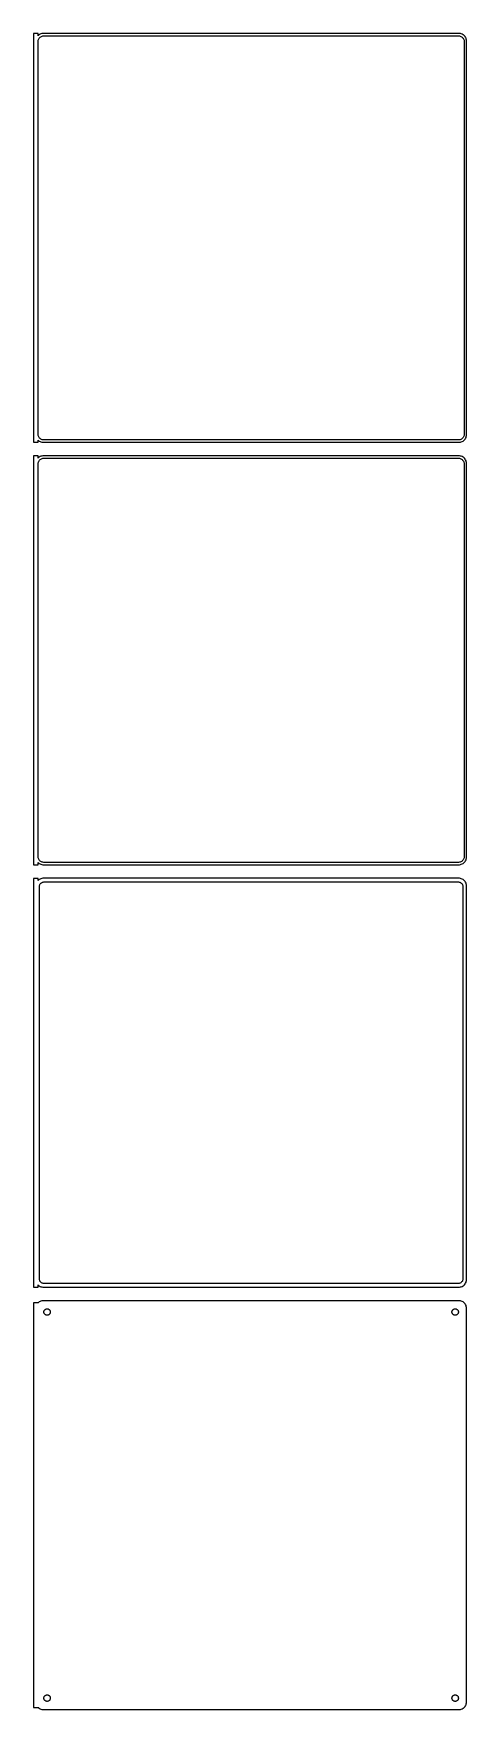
# Model space of a CAD drawing. Header units: metres. Extents: x -144 to 142, y 981 to 2088.
import ezdxf

# ---------------------------------------------------------------- set-up
doc = ezdxf.new("R2010")
doc.units = ezdxf.units.M

msp = doc.modelspace()

# ---------------------------------------------------------------- linework, layer by layer
for p, q in [((-141, 2087.99), (-144, 2087.99)), ((-144, 2087.99), (-144, 1818.01)), ((-141, 2086.56), (-141, 2087.99)), ((-140.687, 2086.85), (-141, 2086.56)), ((-141, 2082.5), (-140.968, 2083)), ((-141, 1823.5), (-141, 2082.5)), ((-140.968, 2083), (-140.874, 2083.49)), ((-140.874, 2083.49), (-140.719, 2083.97)), ((-140.719, 2083.97), (-140.505, 2084.43)), ((-140.179, 2087.22), (-140.687, 2086.85)), ((-140.505, 2084.43), (-140.236, 2084.85)), ((-140.236, 2084.85), (-139.916, 2085.24)), ((-139.629, 2087.52), (-140.179, 2087.22)), ((-139.916, 2085.24), (-139.55, 2085.58)), ((-139.045, 2087.76), (-139.629, 2087.52)), ((-139.55, 2085.58), (-139.143, 2085.88)), ((-139.143, 2085.88), (-138.703, 2086.12)), ((-138.437, 2087.91), (-139.045, 2087.76)), ((-138.703, 2086.12), (-138.236, 2086.3)), ((-137.814, 2087.99), (-138.437, 2087.91)), ((-138.236, 2086.3), (-137.75, 2086.43)), ((137.814, 2087.99), (-137.814, 2087.99)), ((-137.75, 2086.43), (-137.251, 2086.49)), ((-137.251, 2086.49), (137.251, 2086.49)), ((137.251, 2086.49), (137.75, 2086.43)), ((137.75, 2086.43), (138.236, 2086.3)), ((138.437, 2087.91), (137.814, 2087.99)), ((138.236, 2086.3), (138.703, 2086.12)), ((139.045, 2087.76), (138.437, 2087.91)), ((138.703, 2086.12), (139.143, 2085.88)), ((139.629, 2087.52), (139.045, 2087.76)), ((139.143, 2085.88), (139.55, 2085.58)), ((139.55, 2085.58), (139.916, 2085.24)), ((140.179, 2087.22), (139.629, 2087.52)), ((139.916, 2085.24), (140.236, 2084.85)), ((140.687, 2086.85), (140.179, 2087.22)), ((140.236, 2084.85), (140.505, 2084.43)), ((140.505, 2084.43), (140.719, 2083.97)), ((141.145, 2086.42), (140.687, 2086.85)), ((140.719, 2083.97), (140.874, 2083.49)), ((140.874, 2083.49), (140.968, 2083)), ((140.968, 2083), (141, 2082.5)), ((141, 2082.5), (141, 1823.5)), ((141.545, 2085.94), (141.145, 2086.42)), ((141.882, 2085.41), (141.545, 2085.94)), ((142.149, 2084.84), (141.882, 2085.41)), ((142.343, 2084.24), (142.149, 2084.84)), ((142.461, 2083.63), (142.343, 2084.24)), ((142.5, 2083), (142.461, 2083.63)), ((142.5, 1823), (142.5, 2083)), ((-144, 1818.01), (-141, 1818.01)), ((-140.968, 1823), (-141, 1823.5)), ((-141, 1819.44), (-140.687, 1819.15)), ((-141, 1818.01), (-141, 1819.44)), ((-140.874, 1822.51), (-140.968, 1823)), ((-140.719, 1822.03), (-140.874, 1822.51)), ((-140.505, 1821.57), (-140.719, 1822.03)), ((-140.687, 1819.15), (-140.179, 1818.78)), ((-140.236, 1821.15), (-140.505, 1821.57)), ((-139.916, 1820.76), (-140.236, 1821.15)), ((-140.179, 1818.78), (-139.629, 1818.48)), ((-139.55, 1820.42), (-139.916, 1820.76)), ((-139.629, 1818.48), (-139.045, 1818.24)), ((-139.143, 1820.12), (-139.55, 1820.42)), ((-138.703, 1819.88), (-139.143, 1820.12)), ((-139.045, 1818.24), (-138.437, 1818.09)), ((-138.236, 1819.7), (-138.703, 1819.88)), ((-138.437, 1818.09), (-137.814, 1818.01)), ((-137.75, 1819.57), (-138.236, 1819.7)), ((-137.814, 1818.01), (137.814, 1818.01)), ((-137.251, 1819.51), (-137.75, 1819.57)), ((137.251, 1819.51), (-137.251, 1819.51)), ((137.75, 1819.57), (137.251, 1819.51)), ((138.236, 1819.7), (137.75, 1819.57)), ((137.814, 1818.01), (138.437, 1818.09)), ((138.703, 1819.88), (138.236, 1819.7)), ((138.437, 1818.09), (139.045, 1818.24)), ((139.143, 1820.12), (138.703, 1819.88)), ((139.045, 1818.24), (139.629, 1818.48)), ((139.55, 1820.42), (139.143, 1820.12)), ((139.916, 1820.76), (139.55, 1820.42)), ((139.629, 1818.48), (140.179, 1818.78)), ((140.236, 1821.15), (139.916, 1820.76)), ((140.179, 1818.78), (140.687, 1819.15)), ((140.505, 1821.57), (140.236, 1821.15)), ((140.719, 1822.03), (140.505, 1821.57)), ((140.687, 1819.15), (141.145, 1819.58)), ((140.874, 1822.51), (140.719, 1822.03)), ((140.968, 1823), (140.874, 1822.51)), ((141, 1823.5), (140.968, 1823)), ((141.145, 1819.58), (141.545, 1820.06)), ((141.545, 1820.06), (141.882, 1820.59)), ((141.882, 1820.59), (142.149, 1821.16)), ((142.149, 1821.16), (142.343, 1821.76)), ((142.343, 1821.76), (142.461, 1822.37)), ((142.461, 1822.37), (142.5, 1823)), ((-141, 1808.99), (-144, 1808.99)), ((-144, 1808.99), (-144, 1539.01)), ((-141, 1807.56), (-141, 1808.99)), ((-140.687, 1807.85), (-141, 1807.56)), ((-140.968, 1804), (-140.874, 1804.49)), ((-140.874, 1804.49), (-140.719, 1804.97)), ((-140.719, 1804.97), (-140.505, 1805.43)), ((-140.179, 1808.22), (-140.687, 1807.85)), ((-140.505, 1805.43), (-140.236, 1805.85)), ((-140.236, 1805.85), (-139.916, 1806.24)), ((-139.629, 1808.52), (-140.179, 1808.22)), ((-139.916, 1806.24), (-139.55, 1806.58)), ((-139.045, 1808.76), (-139.629, 1808.52)), ((-139.55, 1806.58), (-139.143, 1806.88)), ((-139.143, 1806.88), (-138.703, 1807.12)), ((-138.437, 1808.91), (-139.045, 1808.76)), ((-138.703, 1807.12), (-138.236, 1807.3)), ((-137.814, 1808.99), (-138.437, 1808.91)), ((-138.236, 1807.3), (-137.75, 1807.43)), ((137.814, 1808.99), (-137.814, 1808.99)), ((-137.75, 1807.43), (-137.251, 1807.49)), ((-137.251, 1807.49), (137.251, 1807.49)), ((137.251, 1807.49), (137.75, 1807.43)), ((137.75, 1807.43), (138.236, 1807.3)), ((138.437, 1808.91), (137.814, 1808.99)), ((138.236, 1807.3), (138.703, 1807.12)), ((139.045, 1808.76), (138.437, 1808.91)), ((138.703, 1807.12), (139.143, 1806.88)), ((139.629, 1808.52), (139.045, 1808.76)), ((139.143, 1806.88), (139.55, 1806.58)), ((139.55, 1806.58), (139.916, 1806.24)), ((140.179, 1808.22), (139.629, 1808.52)), ((139.916, 1806.24), (140.236, 1805.85)), ((140.687, 1807.85), (140.179, 1808.22)), ((140.236, 1805.85), (140.505, 1805.43)), ((140.505, 1805.43), (140.719, 1804.97)), ((141.145, 1807.42), (140.687, 1807.85)), ((140.719, 1804.97), (140.874, 1804.49)), ((140.874, 1804.49), (140.968, 1804)), ((141.545, 1806.94), (141.145, 1807.42)), ((141.882, 1806.41), (141.545, 1806.94)), ((142.149, 1805.84), (141.882, 1806.41)), ((142.343, 1805.24), (142.149, 1805.84)), ((142.461, 1804.63), (142.343, 1805.24)), ((142.5, 1804), (142.461, 1804.63)), ((-141, 1803.5), (-140.968, 1804)), ((-141, 1544.5), (-141, 1803.5)), ((140.968, 1804), (141, 1803.5)), ((141, 1803.5), (141, 1544.5)), ((142.5, 1544), (142.5, 1804)), ((-144, 1539.01), (-141, 1539.01)), ((-140.968, 1544), (-141, 1544.5)), ((-141, 1540.44), (-140.687, 1540.15)), ((-141, 1539.01), (-141, 1540.44)), ((-140.874, 1543.51), (-140.968, 1544)), ((-140.719, 1543.03), (-140.874, 1543.51)), ((-140.505, 1542.57), (-140.719, 1543.03)), ((-140.687, 1540.15), (-140.179, 1539.78)), ((-140.236, 1542.15), (-140.505, 1542.57)), ((-139.916, 1541.76), (-140.236, 1542.15)), ((-140.179, 1539.78), (-139.629, 1539.48)), ((-139.55, 1541.42), (-139.916, 1541.76)), ((-139.629, 1539.48), (-139.045, 1539.24)), ((-139.143, 1541.12), (-139.55, 1541.42)), ((-138.703, 1540.88), (-139.143, 1541.12)), ((-139.045, 1539.24), (-138.437, 1539.09)), ((-138.236, 1540.7), (-138.703, 1540.88)), ((-138.437, 1539.09), (-137.814, 1539.01)), ((-137.75, 1540.57), (-138.236, 1540.7)), ((-137.814, 1539.01), (137.814, 1539.01)), ((-137.251, 1540.51), (-137.75, 1540.57)), ((137.251, 1540.51), (-137.251, 1540.51)), ((137.75, 1540.57), (137.251, 1540.51)), ((138.236, 1540.7), (137.75, 1540.57)), ((137.814, 1539.01), (138.437, 1539.09)), ((138.703, 1540.88), (138.236, 1540.7)), ((138.437, 1539.09), (139.045, 1539.24)), ((139.143, 1541.12), (138.703, 1540.88)), ((139.045, 1539.24), (139.629, 1539.48)), ((139.55, 1541.42), (139.143, 1541.12)), ((139.916, 1541.76), (139.55, 1541.42)), ((139.629, 1539.48), (140.179, 1539.78)), ((140.236, 1542.15), (139.916, 1541.76)), ((140.179, 1539.78), (140.687, 1540.15)), ((140.505, 1542.57), (140.236, 1542.15)), ((140.719, 1543.03), (140.505, 1542.57)), ((140.687, 1540.15), (141.145, 1540.58)), ((140.874, 1543.51), (140.719, 1543.03)), ((140.968, 1544), (140.874, 1543.51)), ((141, 1544.5), (140.968, 1544)), ((141.145, 1540.58), (141.545, 1541.06)), ((141.545, 1541.06), (141.882, 1541.59)), ((141.882, 1541.59), (142.149, 1542.16)), ((142.149, 1542.16), (142.343, 1542.76)), ((142.343, 1542.76), (142.461, 1543.37)), ((142.461, 1543.37), (142.5, 1544)), ((-141, 1529.98), (-144, 1529.98)), ((-144, 1529.98), (-144, 1260.02)), ((-141, 1528.56), (-141, 1529.98)), ((-140.687, 1528.85), (-141, 1528.56)), ((-140.179, 1529.22), (-140.687, 1528.85)), ((-139.629, 1529.52), (-140.179, 1529.22)), ((-139.045, 1529.76), (-139.629, 1529.52)), ((-138.437, 1529.91), (-139.045, 1529.76)), ((-137.814, 1529.99), (-138.437, 1529.91)), ((137.814, 1529.99), (-137.814, 1529.99)), ((138.437, 1529.91), (137.814, 1529.99)), ((139.045, 1529.76), (138.437, 1529.91)), ((139.629, 1529.52), (139.045, 1529.76)), ((140.179, 1529.22), (139.629, 1529.52)), ((140.687, 1528.85), (140.179, 1529.22)), ((141.145, 1528.42), (140.687, 1528.85)), ((141.545, 1527.94), (141.145, 1528.42)), ((141.882, 1527.41), (141.545, 1527.94)), ((-140.113, 1524.5), (-140.088, 1524.89)), ((-140.113, 1265.5), (-140.113, 1524.5)), ((-140.088, 1524.89), (-140.015, 1525.27)), ((-140.015, 1525.27), (-139.894, 1525.65)), ((-139.894, 1525.65), (-139.728, 1526)), ((-139.728, 1526), (-139.518, 1526.33)), ((-139.518, 1526.33), (-139.269, 1526.63)), ((-139.269, 1526.63), (-138.984, 1526.9)), ((-138.984, 1526.9), (-138.668, 1527.13)), ((-138.668, 1527.13), (-138.325, 1527.32)), ((-138.325, 1527.32), (-137.962, 1527.46)), ((-137.962, 1527.46), (-137.583, 1527.56)), ((-137.583, 1527.56), (-137.195, 1527.61)), ((-137.195, 1527.61), (137.195, 1527.61)), ((137.195, 1527.61), (137.583, 1527.56)), ((137.583, 1527.56), (137.962, 1527.46)), ((137.962, 1527.46), (138.325, 1527.32)), ((138.325, 1527.32), (138.668, 1527.13)), ((138.668, 1527.13), (138.984, 1526.9)), ((138.984, 1526.9), (139.269, 1526.63)), ((139.269, 1526.63), (139.518, 1526.33)), ((139.518, 1526.33), (139.728, 1526)), ((139.728, 1526), (139.894, 1525.65)), ((139.894, 1525.65), (140.015, 1525.27)), ((140.015, 1525.27), (140.088, 1524.89)), ((140.088, 1524.89), (140.113, 1524.5)), ((140.113, 1524.5), (140.113, 1265.5)), ((142.149, 1526.84), (141.882, 1527.41)), ((142.343, 1526.24), (142.149, 1526.84)), ((142.461, 1525.63), (142.343, 1526.24)), ((142.5, 1525), (142.461, 1525.63)), ((142.5, 1265), (142.5, 1525)), ((-140.088, 1265.11), (-140.113, 1265.5)), ((-140.015, 1264.73), (-140.088, 1265.11)), ((-139.894, 1264.35), (-140.015, 1264.73)), ((-139.728, 1264), (-139.894, 1264.35)), ((-139.518, 1263.67), (-139.728, 1264)), ((-139.269, 1263.37), (-139.518, 1263.67)), ((-138.984, 1263.1), (-139.269, 1263.37)), ((-138.668, 1262.87), (-138.984, 1263.1)), ((-138.325, 1262.68), (-138.668, 1262.87)), ((-137.962, 1262.54), (-138.325, 1262.68)), ((-137.583, 1262.44), (-137.962, 1262.54)), ((-137.195, 1262.39), (-137.583, 1262.44)), ((137.195, 1262.39), (-137.195, 1262.39)), ((137.583, 1262.44), (137.195, 1262.39)), ((137.962, 1262.54), (137.583, 1262.44)), ((138.325, 1262.68), (137.962, 1262.54)), ((138.668, 1262.87), (138.325, 1262.68)), ((138.984, 1263.1), (138.668, 1262.87)), ((139.269, 1263.37), (138.984, 1263.1)), ((139.518, 1263.67), (139.269, 1263.37)), ((139.728, 1264), (139.518, 1263.67)), ((139.894, 1264.35), (139.728, 1264)), ((140.015, 1264.73), (139.894, 1264.35)), ((140.088, 1265.11), (140.015, 1264.73)), ((140.113, 1265.5), (140.088, 1265.11)), ((141.145, 1261.58), (141.545, 1262.06)), ((141.545, 1262.06), (141.882, 1262.59)), ((141.882, 1262.59), (142.149, 1263.16)), ((142.149, 1263.16), (142.343, 1263.76)), ((142.343, 1263.76), (142.461, 1264.37)), ((142.461, 1264.37), (142.5, 1265)), ((-144, 1260.02), (-141, 1260.02)), ((-141, 1260.02), (-141, 1261.44)), ((-141, 1261.44), (-140.687, 1261.15)), ((-140.687, 1261.15), (-140.179, 1260.78)), ((-140.179, 1260.78), (-139.629, 1260.48)), ((-139.629, 1260.48), (-139.045, 1260.24)), ((-139.045, 1260.24), (-138.437, 1260.09)), ((-138.437, 1250.91), (-139.045, 1250.76)), ((-138.437, 1260.09), (-137.814, 1260.01)), ((-137.814, 1250.99), (-138.437, 1250.91)), ((-137.814, 1260.01), (137.814, 1260.01)), ((137.814, 1250.99), (-137.814, 1250.99)), ((137.814, 1260.01), (138.437, 1260.09)), ((138.437, 1250.91), (137.814, 1250.99)), ((138.437, 1260.09), (139.045, 1260.24)), ((139.045, 1250.76), (138.437, 1250.91)), ((139.045, 1260.24), (139.629, 1260.48)), ((139.629, 1260.48), (140.179, 1260.78)), ((140.179, 1260.78), (140.687, 1261.15)), ((140.687, 1261.15), (141.145, 1261.58)), ((-141, 1249.65), (-144, 1249.65)), ((-144, 1249.65), (-144, 982.347)), ((-140.687, 1249.85), (-141, 1249.56)), ((-141, 1249.56), (-141, 1249.65)), ((-140.179, 1250.22), (-140.687, 1249.85)), ((-139.629, 1250.52), (-140.179, 1250.22)), ((-139.045, 1250.76), (-139.629, 1250.52)), ((-137.135, 1243.5), (-137.118, 1243.77)), ((-137.118, 1243.23), (-137.135, 1243.5)), ((-137.118, 1243.77), (-137.068, 1244.03)), ((-137.068, 1242.97), (-137.118, 1243.23)), ((-137.068, 1244.03), (-136.985, 1244.29)), ((-136.985, 1242.71), (-137.068, 1242.97)), ((-136.985, 1244.29), (-136.871, 1244.53)), ((-136.871, 1242.47), (-136.985, 1242.71)), ((-136.871, 1244.53), (-136.727, 1244.76)), ((-136.727, 1242.24), (-136.871, 1242.47)), ((-136.727, 1244.76), (-136.557, 1244.96)), ((-136.557, 1242.04), (-136.727, 1242.24)), ((-136.557, 1244.96), (-136.361, 1245.15)), ((-136.361, 1241.85), (-136.557, 1242.04)), ((-136.361, 1245.15), (-136.144, 1245.3)), ((-136.144, 1241.7), (-136.361, 1241.85)), ((-136.144, 1245.3), (-135.909, 1245.43)), ((-135.909, 1241.57), (-136.144, 1241.7)), ((-135.909, 1245.43), (-135.66, 1245.53)), ((-135.66, 1241.47), (-135.909, 1241.57)), ((-135.66, 1245.53), (-135.4, 1245.6)), ((-135.4, 1241.4), (-135.66, 1241.47)), ((-135.4, 1245.6), (-135.134, 1245.63)), ((-135.134, 1241.37), (-135.4, 1241.4)), ((-135.134, 1245.63), (-134.866, 1245.63)), ((-134.866, 1241.37), (-135.134, 1241.37)), ((-134.866, 1245.63), (-134.6, 1245.6)), ((-134.6, 1241.4), (-134.866, 1241.37)), ((-134.6, 1245.6), (-134.34, 1245.53)), ((-134.34, 1241.47), (-134.6, 1241.4)), ((-134.34, 1245.53), (-134.091, 1245.43)), ((-134.091, 1241.57), (-134.34, 1241.47)), ((-134.091, 1245.43), (-133.856, 1245.3)), ((-133.856, 1241.7), (-134.091, 1241.57)), ((-133.856, 1245.3), (-133.639, 1245.15)), ((-133.639, 1241.85), (-133.856, 1241.7)), ((-133.639, 1245.15), (-133.443, 1244.96)), ((-133.443, 1242.04), (-133.639, 1241.85)), ((-133.443, 1244.96), (-133.273, 1244.76)), ((-133.273, 1242.24), (-133.443, 1242.04)), ((-133.273, 1244.76), (-133.129, 1244.53)), ((-133.129, 1242.47), (-133.273, 1242.24)), ((-133.129, 1244.53), (-133.015, 1244.29)), ((-133.015, 1242.71), (-133.129, 1242.47)), ((-133.015, 1244.29), (-132.932, 1244.03)), ((-132.932, 1242.97), (-133.015, 1242.71)), ((-132.932, 1244.03), (-132.882, 1243.77)), ((-132.882, 1243.23), (-132.932, 1242.97)), ((-132.882, 1243.77), (-132.865, 1243.5)), ((-132.865, 1243.5), (-132.882, 1243.23)), ((132.865, 1243.5), (132.882, 1243.77)), ((132.882, 1243.23), (132.865, 1243.5)), ((132.882, 1243.77), (132.932, 1244.03)), ((132.932, 1242.97), (132.882, 1243.23)), ((132.932, 1244.03), (133.015, 1244.29)), ((133.015, 1242.71), (132.932, 1242.97)), ((133.015, 1244.29), (133.129, 1244.53)), ((133.129, 1242.47), (133.015, 1242.71)), ((133.129, 1244.53), (133.273, 1244.76)), ((133.273, 1242.24), (133.129, 1242.47)), ((133.273, 1244.76), (133.443, 1244.96)), ((133.443, 1242.04), (133.273, 1242.24)), ((133.443, 1244.96), (133.639, 1245.15)), ((133.639, 1241.85), (133.443, 1242.04)), ((133.639, 1245.15), (133.856, 1245.3)), ((133.856, 1241.7), (133.639, 1241.85)), ((133.856, 1245.3), (134.091, 1245.43)), ((134.091, 1241.57), (133.856, 1241.7)), ((134.091, 1245.43), (134.34, 1245.53)), ((134.34, 1241.47), (134.091, 1241.57)), ((134.34, 1245.53), (134.6, 1245.6)), ((134.6, 1241.4), (134.34, 1241.47)), ((134.6, 1245.6), (134.866, 1245.63)), ((134.866, 1241.37), (134.6, 1241.4)), ((134.866, 1245.63), (135.134, 1245.63)), ((135.134, 1241.37), (134.866, 1241.37)), ((135.134, 1245.63), (135.4, 1245.6)), ((135.4, 1241.4), (135.134, 1241.37)), ((135.4, 1245.6), (135.66, 1245.53)), ((135.66, 1241.47), (135.4, 1241.4)), ((135.66, 1245.53), (135.909, 1245.43)), ((135.909, 1241.57), (135.66, 1241.47)), ((135.909, 1245.43), (136.144, 1245.3)), ((136.144, 1241.7), (135.909, 1241.57)), ((136.144, 1245.3), (136.361, 1245.15)), ((136.361, 1241.85), (136.144, 1241.7)), ((136.361, 1245.15), (136.557, 1244.96)), ((136.557, 1242.04), (136.361, 1241.85)), ((136.557, 1244.96), (136.727, 1244.76)), ((136.727, 1242.24), (136.557, 1242.04)), ((136.727, 1244.76), (136.871, 1244.53)), ((136.871, 1242.47), (136.727, 1242.24)), ((136.871, 1244.53), (136.985, 1244.29)), ((136.985, 1242.71), (136.871, 1242.47)), ((136.985, 1244.29), (137.068, 1244.03)), ((137.068, 1242.97), (136.985, 1242.71)), ((137.068, 1244.03), (137.118, 1243.77)), ((137.118, 1243.23), (137.068, 1242.97)), ((137.118, 1243.77), (137.135, 1243.5)), ((137.135, 1243.5), (137.118, 1243.23)), ((139.629, 1250.52), (139.045, 1250.76)), ((140.179, 1250.22), (139.629, 1250.52)), ((140.687, 1249.85), (140.179, 1250.22)), ((141.145, 1249.42), (140.687, 1249.85)), ((141.545, 1248.94), (141.145, 1249.42)), ((141.882, 1248.41), (141.545, 1248.94)), ((142.149, 1247.84), (141.882, 1248.41)), ((142.343, 1247.24), (142.149, 1247.84)), ((142.461, 1246.63), (142.343, 1247.24)), ((142.5, 1246), (142.461, 1246.63)), ((142.5, 986), (142.5, 1246)), ((-137.135, 988.5), (-137.118, 988.768)), ((-137.118, 988.232), (-137.135, 988.5)), ((-137.118, 988.768), (-137.068, 989.031)), ((-137.068, 987.969), (-137.118, 988.232)), ((-137.068, 989.031), (-136.985, 989.286)), ((-136.985, 987.714), (-137.068, 987.969)), ((-136.985, 989.286), (-136.871, 989.529)), ((-136.871, 987.471), (-136.985, 987.714)), ((-136.871, 989.529), (-136.727, 989.755)), ((-136.727, 987.245), (-136.871, 987.471)), ((-136.727, 989.755), (-136.557, 989.962)), ((-136.557, 987.038), (-136.727, 987.245)), ((-136.557, 989.962), (-136.361, 990.145)), ((-136.361, 986.855), (-136.557, 987.038)), ((-136.361, 990.145), (-136.144, 990.303)), ((-136.144, 986.697), (-136.361, 986.855)), ((-136.144, 990.303), (-135.909, 990.432)), ((-135.909, 986.568), (-136.144, 986.697)), ((-135.909, 990.432), (-135.66, 990.531)), ((-135.66, 986.469), (-135.909, 986.568)), ((-135.66, 990.531), (-135.4, 990.597)), ((-135.4, 986.403), (-135.66, 986.469)), ((-135.4, 990.597), (-135.134, 990.631)), ((-135.134, 986.369), (-135.4, 986.403)), ((-135.134, 990.631), (-134.866, 990.631)), ((-134.866, 986.369), (-135.134, 986.369)), ((-134.866, 990.631), (-134.6, 990.597)), ((-134.6, 986.403), (-134.866, 986.369)), ((-134.6, 990.597), (-134.34, 990.531)), ((-134.34, 986.469), (-134.6, 986.403)), ((-134.34, 990.531), (-134.091, 990.432)), ((-134.091, 986.568), (-134.34, 986.469)), ((-134.091, 990.432), (-133.856, 990.303)), ((-133.856, 986.697), (-134.091, 986.568)), ((-133.856, 990.303), (-133.639, 990.145)), ((-133.639, 986.855), (-133.856, 986.697)), ((-133.639, 990.145), (-133.443, 989.962)), ((-133.443, 987.038), (-133.639, 986.855)), ((-133.443, 989.962), (-133.273, 989.755)), ((-133.273, 987.245), (-133.443, 987.038)), ((-133.273, 989.755), (-133.129, 989.529)), ((-133.129, 987.471), (-133.273, 987.245)), ((-133.129, 989.529), (-133.015, 989.286)), ((-133.015, 987.714), (-133.129, 987.471)), ((-133.015, 989.286), (-132.932, 989.031)), ((-132.932, 987.969), (-133.015, 987.714)), ((-132.932, 989.031), (-132.882, 988.768)), ((-132.882, 988.232), (-132.932, 987.969)), ((-132.882, 988.768), (-132.865, 988.5)), ((-132.865, 988.5), (-132.882, 988.232)), ((132.865, 988.5), (132.882, 988.768)), ((132.882, 988.232), (132.865, 988.5)), ((132.882, 988.768), (132.932, 989.031)), ((132.932, 987.969), (132.882, 988.232)), ((132.932, 989.031), (133.015, 989.286)), ((133.015, 987.714), (132.932, 987.969)), ((133.015, 989.286), (133.129, 989.529)), ((133.129, 987.471), (133.015, 987.714)), ((133.129, 989.529), (133.273, 989.755)), ((133.273, 987.245), (133.129, 987.471)), ((133.273, 989.755), (133.443, 989.962)), ((133.443, 987.038), (133.273, 987.245)), ((133.443, 989.962), (133.639, 990.145)), ((133.639, 986.855), (133.443, 987.038)), ((133.639, 990.145), (133.856, 990.303)), ((133.856, 986.697), (133.639, 986.855)), ((133.856, 990.303), (134.091, 990.432)), ((134.091, 986.568), (133.856, 986.697)), ((134.091, 990.432), (134.34, 990.531)), ((134.34, 986.469), (134.091, 986.568)), ((134.34, 990.531), (134.6, 990.597)), ((134.6, 986.403), (134.34, 986.469)), ((134.6, 990.597), (134.866, 990.631)), ((134.866, 986.369), (134.6, 986.403)), ((134.866, 990.631), (135.134, 990.631)), ((135.134, 986.369), (134.866, 986.369)), ((135.134, 990.631), (135.4, 990.597)), ((135.4, 986.403), (135.134, 986.369)), ((135.4, 990.597), (135.66, 990.531)), ((135.66, 986.469), (135.4, 986.403)), ((135.66, 990.531), (135.909, 990.432)), ((135.909, 986.568), (135.66, 986.469)), ((135.909, 990.432), (136.144, 990.303)), ((136.144, 986.697), (135.909, 986.568)), ((136.144, 990.303), (136.361, 990.145)), ((136.361, 986.855), (136.144, 986.697)), ((136.361, 990.145), (136.557, 989.962)), ((136.557, 987.038), (136.361, 986.855)), ((136.557, 989.962), (136.727, 989.755)), ((136.727, 987.245), (136.557, 987.038)), ((136.727, 989.755), (136.871, 989.529)), ((136.871, 987.471), (136.727, 987.245)), ((136.871, 989.529), (136.985, 989.286)), ((136.985, 987.714), (136.871, 987.471)), ((136.985, 989.286), (137.068, 989.031)), ((137.068, 987.969), (136.985, 987.714)), ((137.068, 989.031), (137.118, 988.768)), ((137.118, 988.232), (137.068, 987.969)), ((137.118, 988.768), (137.135, 988.5)), ((137.135, 988.5), (137.118, 988.232)), ((142.343, 984.757), (142.461, 985.373)), ((142.461, 985.373), (142.5, 986)), ((-144, 982.347), (-141, 982.347)), ((-141, 982.347), (-141, 982.441)), ((-141, 982.441), (-140.687, 982.147)), ((-140.687, 982.147), (-140.179, 981.778)), ((-140.179, 981.778), (-139.629, 981.476)), ((-139.629, 981.476), (-139.045, 981.245)), ((-139.045, 981.245), (-138.437, 981.089)), ((-138.437, 981.089), (-137.814, 981.01)), ((-137.814, 981.01), (137.814, 981.01)), ((137.814, 981.01), (138.437, 981.089)), ((138.437, 981.089), (139.045, 981.245)), ((139.045, 981.245), (139.629, 981.476)), ((139.629, 981.476), (140.179, 981.778)), ((140.179, 981.778), (140.687, 982.147)), ((140.687, 982.147), (141.145, 982.577)), ((141.145, 982.577), (141.545, 983.061)), ((141.545, 983.061), (141.882, 983.591)), ((141.882, 983.591), (142.149, 984.159)), ((142.149, 984.159), (142.343, 984.757))]:
    msp.add_line(p, q)

doc.saveas('drawing.dxf')
